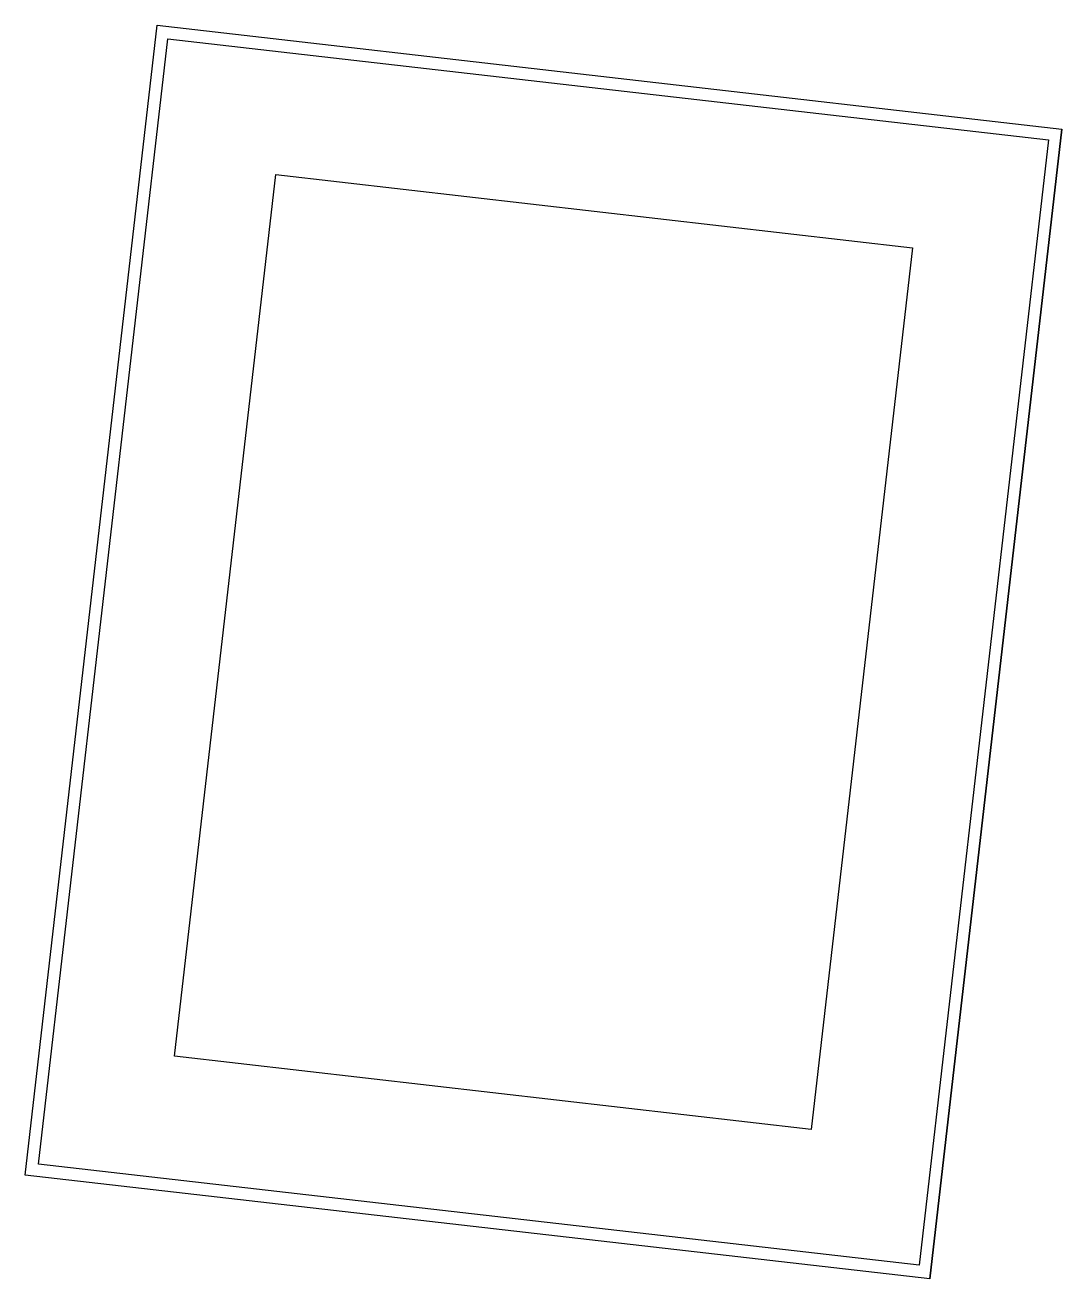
# Model space of a CAD drawing. Extents: x 34159 to 76259, y 14444 to 30378.
# Drawn here: x 72805.1 to 72813.55, y 30169.84 to 30180.06 of the extents above.
import ezdxf

# ---------------------------------------------------------------- set-up
doc = ezdxf.new("R2010")
doc.units = 0
doc.header["$LTSCALE"] = 1000
doc.header["$MEASUREMENT"] = 0
for name, color, linetype in [('qj-铺地', 35, 'Continuous'), ('绿化', 3, 'Continuous'), ('道路', 8, 'Continuous')]:
    doc.layers.add(name, color=color, linetype=linetype)

msp = doc.modelspace()

# ---------------------------------------------------------------- linework, layer by layer
at = {"layer": 'qj-铺地'}
for p, q in [((72805.104, 30170.689), (72806.18, 30180.058)), ((72806.18, 30180.058), (72813.554, 30179.211)), ((72813.554, 30179.211), (72812.478, 30169.843)), ((72812.478, 30169.843), (72805.104, 30170.689))]:
    msp.add_line(p, q, dxfattribs=at)
at = {"layer": '绿化'}
for p, q in [((72805.215, 30170.777), (72806.268, 30179.947)), ((72806.268, 30179.947), (72813.443, 30179.123)), ((72813.443, 30179.123), (72812.39, 30169.954)), ((72806.323, 30171.657), (72807.147, 30178.84)), ((72807.147, 30178.84), (72812.335, 30178.244)), ((72812.335, 30178.244), (72811.511, 30171.061)), ((72811.511, 30171.061), (72806.323, 30171.657)), ((72812.39, 30169.954), (72805.215, 30170.777))]:
    msp.add_line(p, q, dxfattribs=at)
at = {"layer": '道路'}
msp.add_line((72812.478, 30169.843), (72813.554, 30179.211), dxfattribs=at)

doc.saveas('drawing.dxf')
